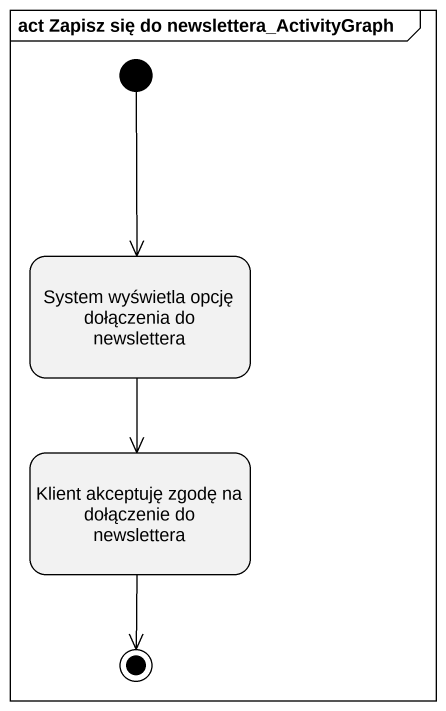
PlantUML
@startuml
mainframe act Zapisz się do newslettera_ActivityGraph
hide empty description
state "System wyświetla opcję dołączenia do newslettera" as System_wyświetla_opcję
state "Klient akceptuję zgodę na dołączenie do newslettera" as Klient_akceptuję_zgodę_na
[*] --> System_wyświetla_opcję
System_wyświetla_opcję --> Klient_akceptuję_zgodę_na
Klient_akceptuję_zgodę_na --> [*]
@enduml
